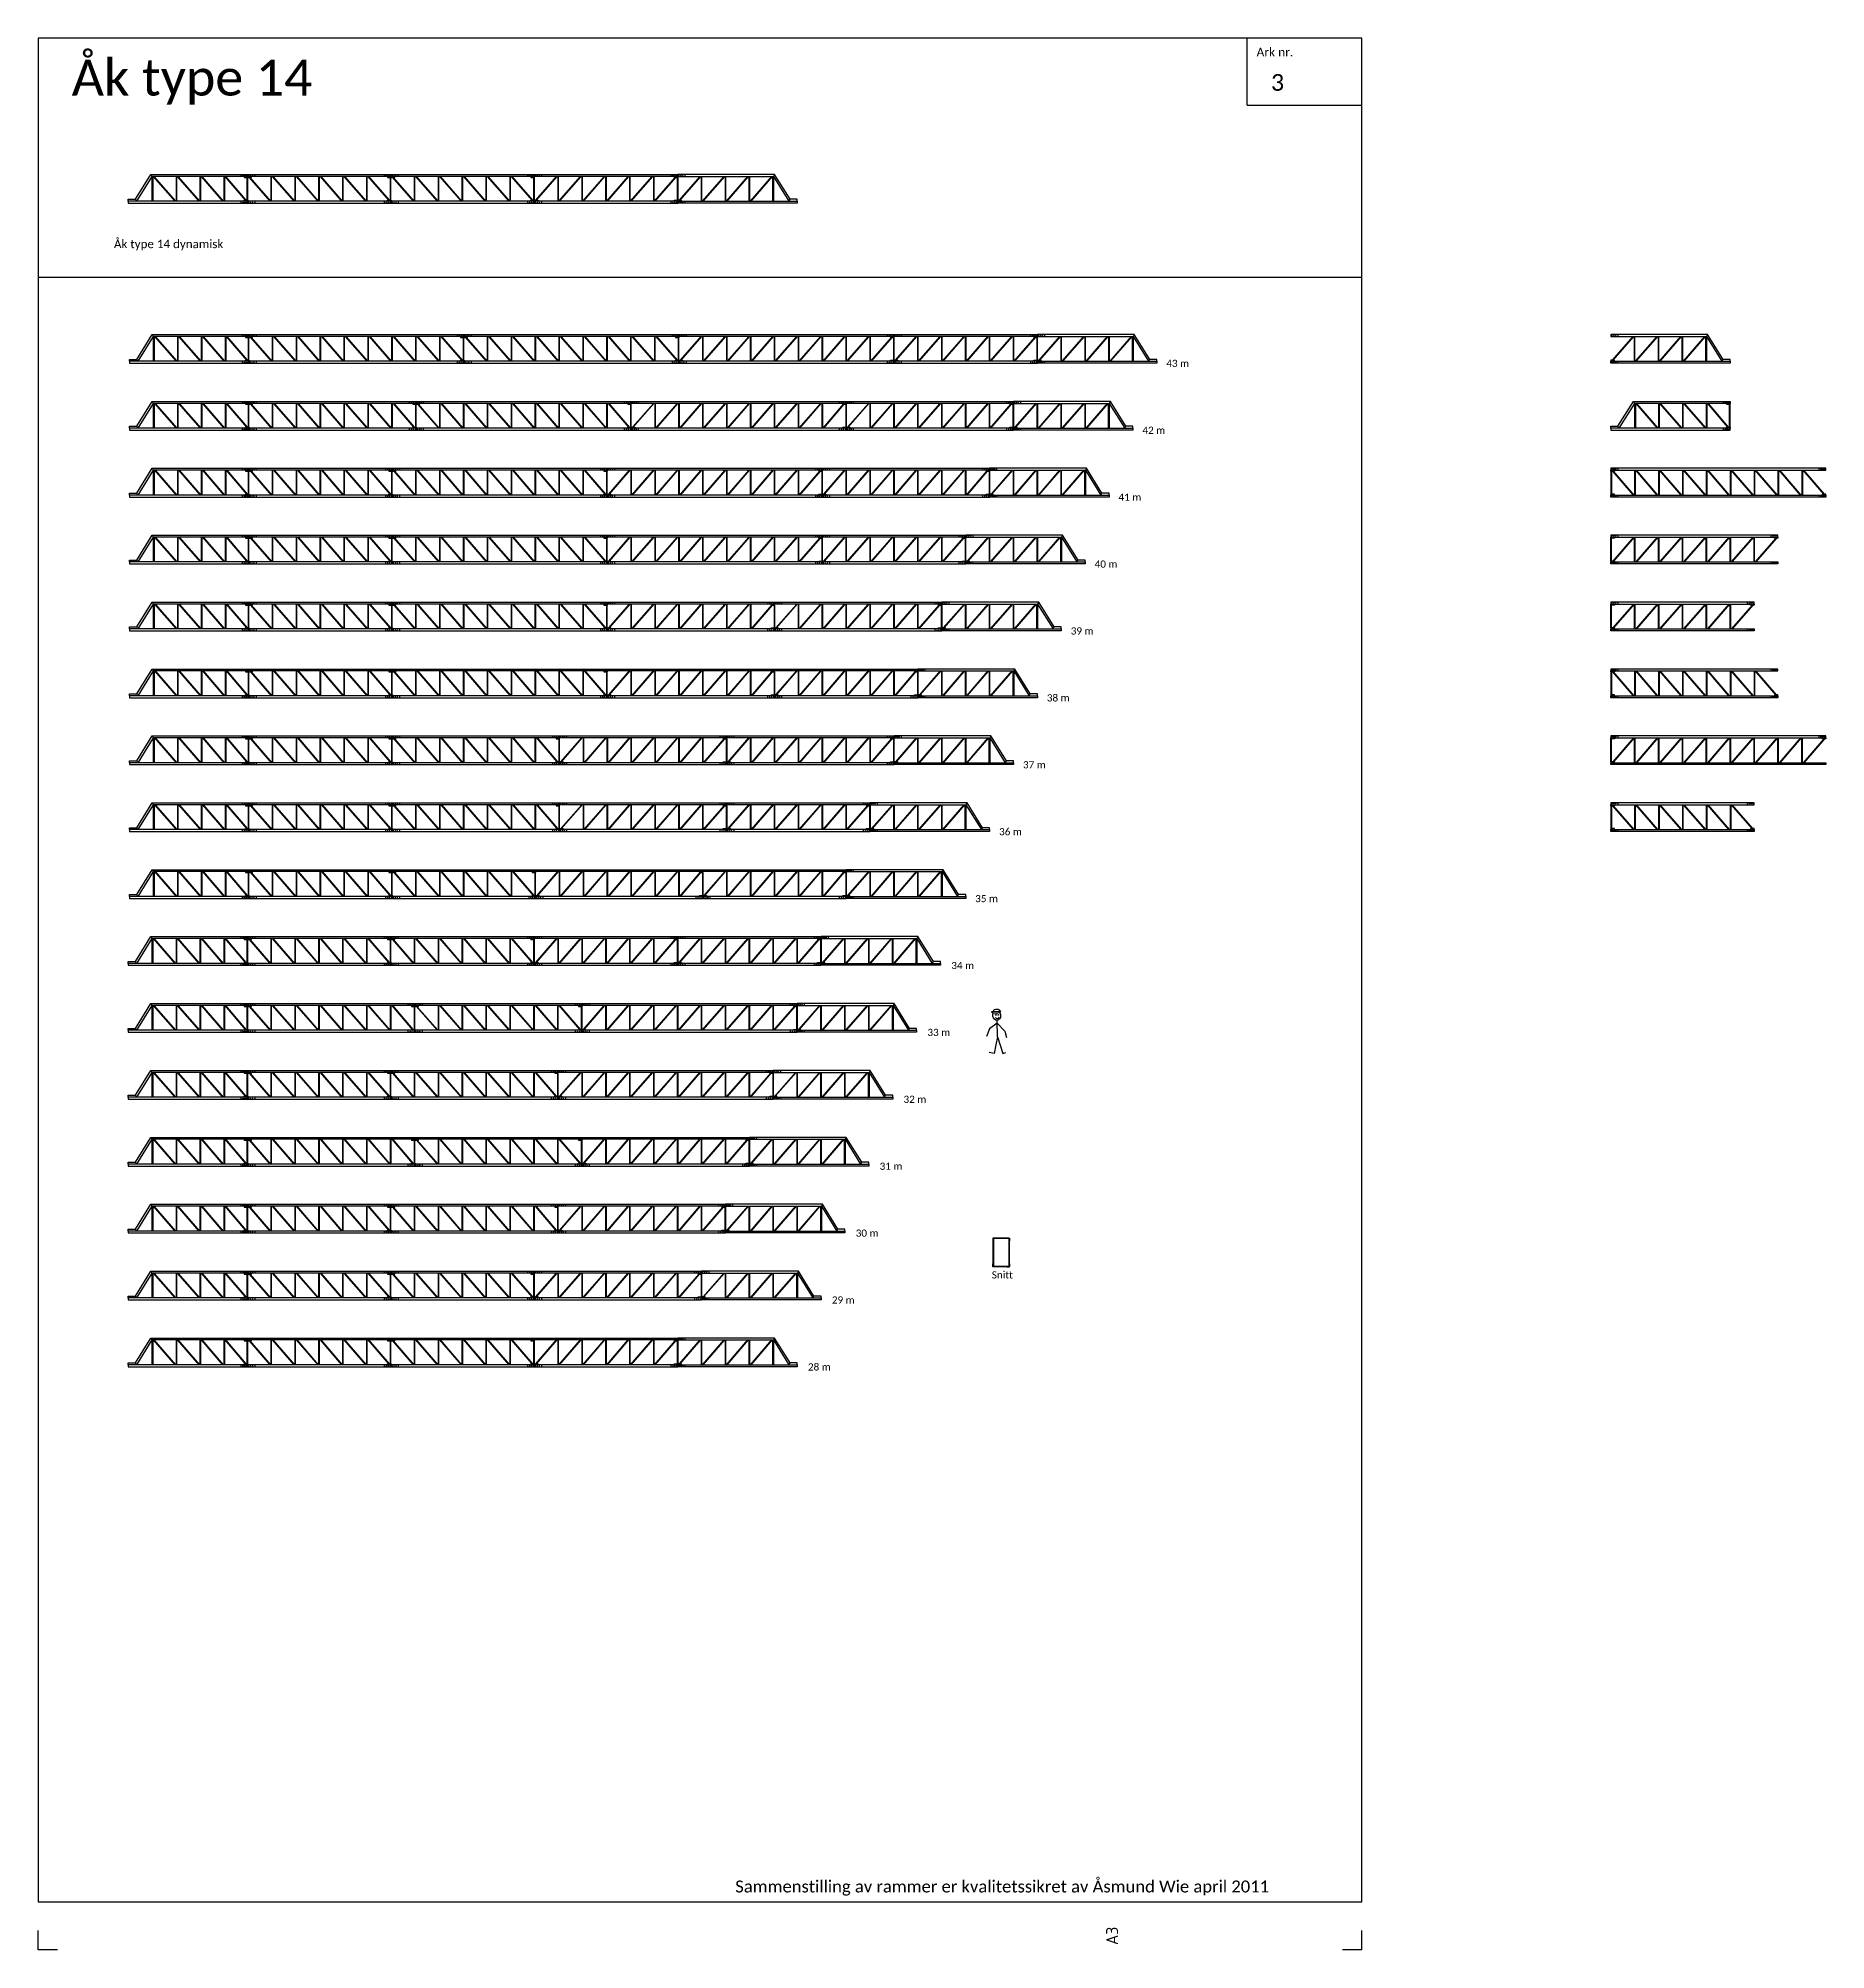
# Model space of a CAD drawing. Header units: millimetres. Extents: x -44600 to 136826, y -2000 to 78000.
# Drawn here: x 62000 to 136826, y -2000 to 78000 of the extents above; entities that cross this region are included whole.
import ezdxf

# ---------------------------------------------------------------- set-up
doc = ezdxf.new("R2010")
doc.units = ezdxf.units.MM
for name, color, linetype in [('JBT_KL aak', 4, 'Continuous'), ('RAMME', 5, 'Continuous'), ('RAMME TEKST', 7, 'Continuous'), ('åkramme', 7, 'Continuous')]:
    doc.layers.add(name, color=color, linetype=linetype)
doc.layers.add('Rammeformat nonplot', color=7, linetype='Continuous', plot=False)
doc.styles.add('Calibri', font='calibri.ttf')
doc.styles.add('ISO25', font='iso3098.shx', dxfattribs={"height": 2.5})

# ---------------------------------------------------------------- blocks, each defined once
blk = doc.blocks.new('Modul 1')
for p, q in [((927, 1121), (57, 120)), ((953, 1120), (84, 120)), ((294, 1200), (294, 1120)), ((978, 1120), (978, 80)), ((1000, 1120), (1000, 80)), ((1926, 1120), (1025, 80)), ((1953, 1120), (1052, 80)), ((1978, 1120), (1978, 80)), ((2000, 1120), (2000, 80)), ((2926, 1120), (2025, 80)), ((2953, 1120), (2052, 80)), ((2978, 1120), (2978, 80)), ((3000, 1120), (3000, 80)), ((3926, 1120), (3025, 80)), ((3953, 1120), (3052, 80)), ((3968, 1120), (3968, 80)), ((3978, 1120), (3978, 80)), ((3988, 1120), (3988, 80)), ((3990, 1120), (3990, 80)), ((4000, 1120), (4000, 80)), ((4054, 1200), (4010, 1120)), ((4010, 1120), (4010, 80)), ((294, 80), (294, 0)), ((4656, 80), (4700, 160))]:
    blk.add_line(p, q)
for points in [[(0, 1120), (4010, 1120), (4656, 80), (4700, 80), (5000, 80), (5000, 160), (4700, 160), (4054, 1200), (0, 1200)], [(150, 80), (150, 120), (0, 120), (0, 80)], [(0, 80), (5000, 80), (5000, 0), (0, 0)]]:
    blk.add_lwpolyline(points, close=True)
for centre in [(43, 1165), (123, 1165), (203, 1165), (43, 35), (123, 35), (203, 35)]:
    blk.add_circle(centre, 11)
blk = doc.blocks.new('Modul 2')
for p, q in [((946, 1200), (990, 1120)), ((990, 1120), (990, 80)), ((1000, 1120), (1000, 80)), ((1010, 1120), (1010, 80)), ((1012, 1120), (1012, 80)), ((1022, 1120), (1022, 80)), ((1032, 1120), (1032, 80)), ((1047, 1120), (1948, 80)), ((1074, 1120), (1975, 80)), ((2000, 1120), (2000, 80)), ((2022, 1120), (2022, 80)), ((2047, 1120), (2948, 80)), ((2074, 1120), (2975, 80)), ((3000, 1120), (3000, 80)), ((3022, 1120), (3022, 80)), ((3047, 1120), (3948, 80)), ((3074, 1120), (3975, 80)), ((4000, 1120), (4000, 80)), ((4022, 1120), (4022, 80)), ((4046, 1120), (4891, 120)), ((4073, 1120), (4917, 120)), ((4706, 1200), (4706, 1120)), ((4975, 120), (4975, 1080)), ((4997, 120), (4997, 1080)), ((344, 80), (300, 160)), ((4706, 80), (4706, 0))]:
    blk.add_line(p, q)
for points in [[(5000, 1120), (990, 1120), (344, 80), (300, 80), (0, 80), (0, 160), (300, 160), (946, 1200), (5000, 1200)], [(4850, 1120), (4850, 1080), (5000, 1080), (5000, 1120)], [(5000, 80), (0, 80), (0, 0), (5000, 0)], [(4850, 80), (4850, 120), (5000, 120), (5000, 80)]]:
    blk.add_lwpolyline(points, close=True)
for centre in [(4797, 1165), (4877, 1165), (4957, 1165), (4797, 35), (4877, 35), (4957, 35)]:
    blk.add_circle(centre, 11)
blk = doc.blocks.new('Modul 5')
for p, q in [((4, 120), (4, 1080)), ((24, 120), (24, 1080)), ((947, 1120), (85, 120)), ((974, 1120), (111, 120)), ((294, 1200), (294, 1120)), ((1000, 80), (1000, 1120)), ((1020, 80), (1020, 1120)), ((1947, 1120), (1046, 80)), ((1974, 1120), (1073, 80)), ((2000, 80), (2000, 1120)), ((2020, 80), (2020, 1120)), ((2947, 1120), (2046, 80)), ((2974, 1120), (2073, 80)), ((3000, 80), (3000, 1120)), ((3020, 80), (3020, 1120)), ((3947, 1120), (3046, 80)), ((3974, 1120), (3073, 80)), ((4000, 80), (4000, 1120)), ((4020, 80), (4020, 1120)), ((4947, 1120), (4046, 80)), ((4974, 1120), (4073, 80)), ((5000, 80), (5000, 1120)), ((5020, 80), (5020, 1120)), ((5916, 1080), (5050, 80)), ((5943, 1080), (5077, 80)), ((5706, 1200), (5706, 1120)), ((294, 80), (294, 0)), ((5706, 80), (5706, 0))]:
    blk.add_line(p, q)
for points in [[(5357, 1200), (0, 1200), (0, 1120)], [(0, 1120), (5357, 1120)], [(5357, 1120), (6000, 1120), (6000, 1200), (5357, 1200)], [(0, 80), (5357, 80)], [(5357, 0), (0, 0), (0, 80)], [(5357, 80), (6000, 80), (6000, 0), (5357, 0)]]:
    blk.add_lwpolyline(points)
for points in [[(150, 1120), (150, 1080), (0, 1080), (0, 1120)], [(6000, 1120), (6000, 1080), (5850, 1080), (5850, 1120)], [(150, 80), (150, 120), (0, 120), (0, 80)]]:
    blk.add_lwpolyline(points, close=True)
for centre in [(43, 1165), (123, 1165), (203, 1165), (5797, 1165), (5877, 1165), (5957, 1165), (43, 35), (123, 35), (203, 35), (5797, 35), (5877, 35), (5957, 35)]:
    blk.add_circle(centre, 11)
blk = doc.blocks.new('Modul 8')
for p, q in [((4, 1080), (4, 120)), ((24, 1080), (24, 120)), ((947, 80), (85, 1080)), ((974, 80), (111, 1080)), ((294, 1200), (294, 1120)), ((1000, 1120), (1000, 80)), ((1020, 1120), (1020, 80)), ((1947, 80), (1046, 1120)), ((1974, 80), (1073, 1120)), ((2000, 1120), (2000, 80)), ((2020, 1120), (2020, 80)), ((2947, 80), (2046, 1120)), ((2974, 80), (2073, 1120)), ((3000, 1120), (3000, 80)), ((3020, 1120), (3020, 80)), ((3947, 80), (3046, 1120)), ((3974, 80), (3073, 1120)), ((4000, 1120), (4000, 80)), ((4020, 1120), (4020, 80)), ((4947, 80), (4046, 1120)), ((4974, 80), (4073, 1120)), ((5000, 1120), (5000, 80)), ((5020, 1120), (5020, 80)), ((5916, 120), (5050, 1120)), ((5943, 120), (5077, 1120)), ((5706, 1200), (5706, 1120)), ((294, 80), (294, 0)), ((5706, 80), (5706, 0))]:
    blk.add_line(p, q)
for points in [[(5357, 1200), (0, 1200), (0, 1120)], [(0, 1120), (5357, 1120)], [(5357, 1120), (6000, 1120), (6000, 1200), (5357, 1200)], [(0, 80), (5357, 80)], [(5357, 0), (0, 0), (0, 80)], [(5357, 80), (6000, 80), (6000, 0), (5357, 0)]]:
    blk.add_lwpolyline(points)
for points in [[(150, 1120), (150, 1080), (0, 1080), (0, 1120)], [(150, 80), (150, 120), (0, 120), (0, 80)], [(6000, 80), (6000, 120), (5850, 120), (5850, 80)]]:
    blk.add_lwpolyline(points, close=True)
for centre in [(43, 1165), (123, 1165), (203, 1165), (5797, 1165), (5877, 1165), (5957, 1165), (43, 35), (123, 35), (203, 35), (5797, 35), (5877, 35), (5957, 35)]:
    blk.add_circle(centre, 11)
blk = doc.blocks.new('Åk 14 lengde 28 meter')
at = {"layer": 'JBT_KL aak'}
for name, p in [('Modul 2', (0, 0)), ('Modul 1', (23000, 0))]:
    blk.add_blockref(name, p, dxfattribs=at)
at = {"layer": 'JBT_KL aak', "xscale": -1}
for name, p in [('Modul 5', (11000, 0)), ('Modul 5', (17000, 0)), ('Modul 8', (23000, 0))]:
    blk.add_blockref(name, p, dxfattribs=at)
blk = doc.blocks.new('Modul 6')
at = {"layer": 'åkramme', "color": 0}
for p, q in [((4, 1080), (4, 120)), ((24, 1080), (24, 120)), ((947, 80), (85, 1080)), ((974, 80), (111, 1080)), ((294, 1200), (294, 1120)), ((1000, 1120), (1000, 80)), ((1020, 1120), (1020, 80)), ((1947, 80), (1046, 1120)), ((1974, 80), (1073, 1120)), ((2000, 1120), (2000, 80)), ((2020, 1120), (2020, 80)), ((2947, 80), (2046, 1120)), ((2974, 80), (2073, 1120)), ((3000, 1120), (3000, 80)), ((3020, 1120), (3020, 80)), ((3947, 80), (3046, 1120)), ((3974, 80), (3073, 1120)), ((4000, 1120), (4000, 80)), ((4020, 1120), (4020, 80)), ((4947, 80), (4046, 1120)), ((4974, 80), (4073, 1120)), ((5000, 1120), (5000, 80)), ((5020, 1120), (5020, 80)), ((5947, 80), (5046, 1120)), ((5974, 80), (5073, 1120)), ((6000, 1120), (6000, 80)), ((6020, 1120), (6020, 80)), ((6916, 120), (6050, 1120)), ((6943, 120), (6077, 1120)), ((6706, 1200), (6706, 1120)), ((294, 80), (294, 0)), ((6706, 80), (6706, 0))]:
    blk.add_line(p, q, dxfattribs=at)
for points in [[(6357, 1200), (0, 1200), (0, 1120)], [(0, 1120), (3080, 1120)], [(3080, 1120), (6357, 1120)], [(6357, 1120), (7000, 1120), (7000, 1200), (6357, 1200)], [(0, 80), (3618, 80)], [(6357, 0), (0, 0), (0, 80)], [(3618, 80), (6357, 80)], [(6357, 80), (7000, 80), (7000, 0), (6357, 0)]]:
    blk.add_lwpolyline(points, dxfattribs=at)
for points in [[(150, 1120), (150, 1080), (0, 1080), (0, 1120)], [(150, 80), (150, 120), (0, 120), (0, 80)], [(7000, 80), (7000, 120), (6850, 120), (6850, 80)]]:
    blk.add_lwpolyline(points, close=True, dxfattribs=at)
for centre in [(43, 1165), (123, 1165), (203, 1165), (6797, 1165), (6877, 1165), (6957, 1165), (43, 35), (123, 35), (203, 35), (6797, 35), (6877, 35), (6957, 35)]:
    blk.add_circle(centre, 11, dxfattribs=at)
blk = doc.blocks.new('Åk 14 lengde 29 meter')
at = {"layer": 'JBT_KL aak'}
for name, p in [('Modul 2', (0, 0)), ('Modul 1', (24000, 0))]:
    blk.add_blockref(name, p, dxfattribs=at)
at = {"layer": 'JBT_KL aak', "xscale": -1}
for name, p in [('Modul 5', (11000, 0)), ('Modul 5', (17000, 0)), ('Modul 6', (24000, 0))]:
    blk.add_blockref(name, p, dxfattribs=at)
blk = doc.blocks.new('Modul 4')
for p, q in [((4, 120), (4, 1080)), ((24, 120), (24, 1080)), ((947, 1120), (85, 120)), ((974, 1120), (111, 120)), ((294, 1200), (294, 1120)), ((1000, 80), (1000, 1120)), ((1020, 80), (1020, 1120)), ((1947, 1120), (1046, 80)), ((1974, 1120), (1073, 80)), ((2000, 80), (2000, 1120)), ((2020, 80), (2020, 1120)), ((2947, 1120), (2046, 80)), ((2974, 1120), (2073, 80)), ((3000, 80), (3000, 1120)), ((3020, 80), (3020, 1120)), ((3947, 1120), (3046, 80)), ((3974, 1120), (3073, 80)), ((4000, 80), (4000, 1120)), ((4020, 80), (4020, 1120)), ((4947, 1120), (4046, 80)), ((4974, 1120), (4073, 80)), ((5000, 80), (5000, 1120)), ((5020, 80), (5020, 1120)), ((5947, 1120), (5046, 80)), ((5974, 1120), (5073, 80)), ((6000, 80), (6000, 1120)), ((6020, 80), (6020, 1120)), ((6916, 1080), (6050, 80)), ((6943, 1080), (6077, 80)), ((6706, 1200), (6706, 1120)), ((294, 80), (294, 0)), ((6706, 80), (6706, 0))]:
    blk.add_line(p, q)
for points in [[(6357, 1200), (0, 1200), (0, 1120)], [(0, 1120), (3618, 1120)], [(3618, 1120), (6357, 1120)], [(6357, 1120), (7000, 1120), (7000, 1200), (6357, 1200)], [(0, 80), (3080, 80)], [(6357, 0), (0, 0), (0, 80)], [(3080, 80), (6357, 80)], [(6357, 80), (7000, 80), (7000, 0), (6357, 0)]]:
    blk.add_lwpolyline(points)
for points in [[(150, 1120), (150, 1080), (0, 1080), (0, 1120)], [(7000, 1120), (7000, 1080), (6850, 1080), (6850, 1120)], [(150, 80), (150, 120), (0, 120), (0, 80)]]:
    blk.add_lwpolyline(points, close=True)
for centre in [(43, 1165), (123, 1165), (203, 1165), (6797, 1165), (6877, 1165), (6957, 1165), (43, 35), (123, 35), (203, 35), (6797, 35), (6877, 35), (6957, 35)]:
    blk.add_circle(centre, 11)
blk = doc.blocks.new('Åk 14 lengde 30 meter')
at = {"layer": 'JBT_KL aak'}
for name, p in [('Modul 2', (0, 0)), ('Modul 1', (25000, 0))]:
    blk.add_blockref(name, p, dxfattribs=at)
at = {"layer": 'JBT_KL aak', "xscale": -1}
for name, p in [('Modul 5', (11000, 0)), ('Modul 4', (18000, 0)), ('Modul 6', (25000, 0))]:
    blk.add_blockref(name, p, dxfattribs=at)
blk = doc.blocks.new('Åk 14 lengde 31 meter')
at = {"layer": 'JBT_KL aak'}
for name, p in [('Modul 2', (0, 0)), ('Modul 1', (26000, 0))]:
    blk.add_blockref(name, p, dxfattribs=at)
at = {"layer": 'JBT_KL aak', "xscale": -1}
for name, p in [('Modul 4', (12000, 0)), ('Modul 4', (19000, 0)), ('Modul 6', (26000, 0))]:
    blk.add_blockref(name, p, dxfattribs=at)
blk = doc.blocks.new('Modul 3')
at = {"layer": 'åkramme', "color": 0, "linetype": 'ByBlock'}
for p, q in [((4, 1080), (4, 120)), ((24, 1080), (24, 120)), ((947, 80), (85, 1080)), ((974, 80), (111, 1080)), ((294, 1200), (294, 1120)), ((1000, 1120), (1000, 80)), ((1020, 1120), (1020, 80)), ((1947, 80), (1046, 1120)), ((1974, 80), (1073, 1120)), ((2000, 1120), (2000, 80)), ((2020, 1120), (2020, 80)), ((2947, 80), (2046, 1120)), ((2974, 80), (2073, 1120)), ((3000, 1120), (3000, 80)), ((3020, 1120), (3020, 80)), ((3947, 80), (3046, 1120)), ((3974, 80), (3073, 1120)), ((4000, 1120), (4000, 80)), ((4020, 1120), (4020, 80)), ((4947, 80), (4046, 1120)), ((4974, 80), (4073, 1120)), ((5000, 1120), (5000, 80)), ((5020, 1120), (5020, 80)), ((5947, 80), (5046, 1120)), ((5974, 80), (5073, 1120)), ((6000, 1120), (6000, 80)), ((6020, 1120), (6020, 80)), ((6947, 80), (6046, 1120)), ((6974, 80), (6073, 1120)), ((7000, 1120), (7000, 80)), ((7020, 1120), (7020, 80)), ((7947, 80), (7046, 1120)), ((7974, 80), (7073, 1120)), ((8000, 1120), (8000, 80)), ((8020, 1120), (8020, 80)), ((8916, 120), (8050, 1120)), ((8943, 120), (8077, 1120)), ((8706, 1200), (8706, 1120)), ((294, 80), (294, 0)), ((8706, 80), (8706, 0))]:
    blk.add_line(p, q, dxfattribs=at)
for points in [[(8357, 1200), (0, 1200), (0, 1120)], [(0, 1120), (2073, 1120)], [(2073, 1120), (8357, 1120)], [(8357, 1120), (9000, 1120), (9000, 1200), (8357, 1200)], [(0, 80), (4381, 80)], [(8357, 0), (0, 0), (0, 80)], [(4381, 80), (8357, 80)], [(8357, 80), (9000, 80), (9000, 0), (8357, 0)]]:
    blk.add_lwpolyline(points, dxfattribs=at)
for points in [[(150, 1120), (150, 1080), (0, 1080), (0, 1120)], [(150, 80), (150, 120), (0, 120), (0, 80)], [(9000, 80), (9000, 120), (8850, 120), (8850, 80)]]:
    blk.add_lwpolyline(points, close=True, dxfattribs=at)
for centre in [(43, 1165), (123, 1165), (203, 1165), (8797, 1165), (8877, 1165), (8957, 1165), (43, 35), (123, 35), (203, 35), (8797, 35), (8877, 35), (8957, 35)]:
    blk.add_circle(centre, 11, dxfattribs=at)
blk = doc.blocks.new('Åk 14 lengde 32 meter')
at = {"layer": 'JBT_KL aak'}
for name, p in [('Modul 2', (0, 0)), ('Modul 1', (27000, 0))]:
    blk.add_blockref(name, p, dxfattribs=at)
at = {"layer": 'JBT_KL aak', "xscale": -1}
for name, p in [('Modul 5', (11000, 0)), ('Modul 4', (18000, 0)), ('Modul 3', (27000, 0))]:
    blk.add_blockref(name, p, dxfattribs=at)
blk = doc.blocks.new('Åk 14 lengde 33 meter')
at = {"layer": 'JBT_KL aak'}
for name, p in [('Modul 2', (0, 0)), ('Modul 1', (28000, 0))]:
    blk.add_blockref(name, p, dxfattribs=at)
at = {"layer": 'JBT_KL aak', "xscale": -1}
for name, p in [('Modul 4', (12000, 0)), ('Modul 4', (19000, 0)), ('Modul 3', (28000, 0))]:
    blk.add_blockref(name, p, dxfattribs=at)
blk = doc.blocks.new('Åk 14 lengde 34 meter')
at = {"layer": 'JBT_KL aak'}
for name, p in [('Modul 2', (0, 0)), ('Modul 1', (29000, 0))]:
    blk.add_blockref(name, p, dxfattribs=at)
at = {"layer": 'JBT_KL aak', "xscale": -1}
for name, p in [('Modul 5', (11000, 0)), ('Modul 5', (17000, 0)), ('Modul 8', (23000, 0)), ('Modul 8', (29000, 0))]:
    blk.add_blockref(name, p, dxfattribs=at)
blk = doc.blocks.new('Åk 14 lengde 35 meter')
at = {"layer": 'JBT_KL aak'}
for name, p in [('Modul 2', (0, 0)), ('Modul 1', (30000, 0))]:
    blk.add_blockref(name, p, dxfattribs=at)
at = {"layer": 'JBT_KL aak', "xscale": -1}
for name, p in [('Modul 5', (11000, 0)), ('Modul 5', (17000, 0)), ('Modul 6', (24000, 0)), ('Modul 8', (30000, 0))]:
    blk.add_blockref(name, p, dxfattribs=at)
blk = doc.blocks.new('Åk 14 lengde 36 meter')
at = {"layer": 'JBT_KL aak'}
for name, p in [('Modul 2', (0, 0)), ('Modul 1', (31000, 0))]:
    blk.add_blockref(name, p, dxfattribs=at)
at = {"layer": 'JBT_KL aak', "xscale": -1}
for name, p in [('Modul 5', (11000, 0)), ('Modul 4', (18000, 0)), ('Modul 6', (25000, 0)), ('Modul 8', (31000, 0))]:
    blk.add_blockref(name, p, dxfattribs=at)
blk = doc.blocks.new('Åk 14 lengde 37 meter')
at = {"layer": 'JBT_KL aak'}
for name, p in [('Modul 2', (0, 0)), ('Modul 1', (32000, 0))]:
    blk.add_blockref(name, p, dxfattribs=at)
at = {"layer": 'JBT_KL aak', "xscale": -1}
for name, p in [('Modul 5', (11000, 0)), ('Modul 4', (18000, 0)), ('Modul 6', (25000, 0)), ('Modul 6', (32000, 0))]:
    blk.add_blockref(name, p, dxfattribs=at)
blk = doc.blocks.new('Modul 7')
for p, q in [((4, 120), (4, 1080)), ((24, 120), (24, 1080)), ((947, 1120), (85, 120)), ((974, 1120), (111, 120)), ((294, 1200), (294, 1120)), ((1000, 80), (1000, 1120)), ((1020, 80), (1020, 1120)), ((1947, 1120), (1046, 80)), ((1974, 1120), (1073, 80)), ((2000, 80), (2000, 1120)), ((2020, 80), (2020, 1120)), ((2947, 1120), (2046, 80)), ((2974, 1120), (2073, 80)), ((3000, 80), (3000, 1120)), ((3020, 80), (3020, 1120)), ((3947, 1120), (3046, 80)), ((3974, 1120), (3073, 80)), ((4000, 80), (4000, 1120)), ((4020, 80), (4020, 1120)), ((4947, 1120), (4046, 80)), ((4974, 1120), (4073, 80)), ((5000, 80), (5000, 1120)), ((5020, 80), (5020, 1120)), ((5947, 1120), (5046, 80)), ((5974, 1120), (5073, 80)), ((6000, 80), (6000, 1120)), ((6020, 80), (6020, 1120)), ((6947, 1120), (6046, 80)), ((6974, 1120), (6073, 80)), ((7000, 80), (7000, 1120)), ((7020, 80), (7020, 1120)), ((7947, 1120), (7046, 80)), ((7974, 1120), (7073, 80)), ((8000, 80), (8000, 1120)), ((8020, 80), (8020, 1120)), ((8916, 1080), (8050, 80)), ((8943, 1080), (8077, 80)), ((8706, 1200), (8706, 1120)), ((294, 80), (294, 0)), ((8706, 80), (8706, 0))]:
    blk.add_line(p, q)
for points in [[(8357, 1200), (0, 1200), (0, 1120)], [(0, 1120), (4381, 1120)], [(4381, 1120), (8357, 1120)], [(8357, 1120), (9000, 1120), (9000, 1200), (8357, 1200)], [(0, 80), (2073, 80)], [(8357, 0), (0, 0), (0, 80)], [(2073, 80), (8357, 80)], [(8357, 80), (9000, 80), (9000, 0), (8357, 0)]]:
    blk.add_lwpolyline(points)
for points in [[(150, 1120), (150, 1080), (0, 1080), (0, 1120)], [(9000, 1120), (9000, 1080), (8850, 1080), (8850, 1120)], [(150, 80), (150, 120), (0, 120), (0, 80)]]:
    blk.add_lwpolyline(points, close=True)
for centre in [(43, 1165), (123, 1165), (203, 1165), (8797, 1165), (8877, 1165), (8957, 1165), (43, 35), (123, 35), (203, 35), (8797, 35), (8877, 35), (8957, 35)]:
    blk.add_circle(centre, 11)
blk = doc.blocks.new('Åk 14 lengde 38 meter')
at = {"layer": 'JBT_KL aak'}
for name, p in [('Modul 2', (0, 0)), ('Modul 1', (33000, 0))]:
    blk.add_blockref(name, p, dxfattribs=at)
at = {"layer": 'JBT_KL aak', "xscale": -1}
for name, p in [('Modul 5', (11000, 0)), ('Modul 7', (20000, 0)), ('Modul 6', (27000, 0)), ('Modul 8', (33000, 0))]:
    blk.add_blockref(name, p, dxfattribs=at)
blk = doc.blocks.new('Åk 14 lengde 39 meter')
at = {"layer": 'JBT_KL aak'}
for name, p in [('Modul 2', (0, 0)), ('Modul 1', (34000, 0))]:
    blk.add_blockref(name, p, dxfattribs=at)
at = {"layer": 'JBT_KL aak', "xscale": -1}
for name, p in [('Modul 5', (11000, 0)), ('Modul 7', (20000, 0)), ('Modul 6', (27000, 0)), ('Modul 6', (34000, 0))]:
    blk.add_blockref(name, p, dxfattribs=at)
blk = doc.blocks.new('Åk 14 lengde 40 meter')
at = {"layer": 'JBT_KL aak'}
for name, p in [('Modul 2', (0, 0)), ('Modul 1', (35000, 0))]:
    blk.add_blockref(name, p, dxfattribs=at)
at = {"layer": 'JBT_KL aak', "xscale": -1}
for name, p in [('Modul 5', (11000, 0)), ('Modul 7', (20000, 0)), ('Modul 3', (29000, 0)), ('Modul 8', (35000, 0))]:
    blk.add_blockref(name, p, dxfattribs=at)
blk = doc.blocks.new('Åk 14 lengde 41 meter')
at = {"layer": 'JBT_KL aak'}
for name, p in [('Modul 2', (0, 0)), ('Modul 1', (36000, 0))]:
    blk.add_blockref(name, p, dxfattribs=at)
at = {"layer": 'JBT_KL aak', "xscale": -1}
for name, p in [('Modul 5', (11000, 0)), ('Modul 7', (20000, 0)), ('Modul 3', (29000, 0)), ('Modul 6', (36000, 0))]:
    blk.add_blockref(name, p, dxfattribs=at)
blk = doc.blocks.new('Åk 14 lengde 42 meter')
at = {"layer": 'JBT_KL aak'}
for name, p in [('Modul 2', (0, 0)), ('Modul 1', (37000, 0))]:
    blk.add_blockref(name, p, dxfattribs=at)
at = {"layer": 'JBT_KL aak', "xscale": -1}
for name, p in [('Modul 4', (12000, 0)), ('Modul 7', (21000, 0)), ('Modul 3', (30000, 0)), ('Modul 6', (37000, 0))]:
    blk.add_blockref(name, p, dxfattribs=at)
blk = doc.blocks.new('Åk 14 lengde 43 meter')
at = {"layer": 'JBT_KL aak', "linetype": 'ByBlock'}
for name, p in [('Modul 2', (0, 0)), ('Modul 1', (38000, 0))]:
    blk.add_blockref(name, p, dxfattribs=at)
at = {"layer": 'JBT_KL aak', "linetype": 'ByBlock', "xscale": -1}
for name, p in [('Modul 7', (14000, 0)), ('Modul 7', (23000, 0)), ('Modul 3', (32000, 0)), ('Modul 8', (38000, 0))]:
    blk.add_blockref(name, p, dxfattribs=at)
blk = doc.blocks.new('*U53')
at = {"layer": 'JBT_KL aak'}
blk.add_blockref('Åk 14 lengde 28 meter', (0, 0), dxfattribs=at)
blk = doc.blocks.new('*U50')
at = {"color": 4}
for p, q in [((-10, 273), (-10, 277)), ((-10, 277), (-6, 277)), ((-10, 0), (-10, 4)), ((-10, 0), (-6, 0))]:
    blk.add_line(p, q, dxfattribs=at)
blk.add_lwpolyline([(0, 0), (390, 0), (390, 277), (0, 277)], close=True)
at = {"layer": 'Rammeformat nonplot', "style": 'ISO25'}
blk.add_text('A3', height=2.5, dxfattribs=at).set_placement((-9, 51))

msp = doc.modelspace()

# ---------------------------------------------------------------- hatches: boundary and pattern name
at = {"layer": 'JBT_KL aak'}
h = msp.add_hatch(color=4, dxfattribs=at)
h.paths.add_polyline_path([(102067, 37129, 1), (102096, 37129, 1)])
h.paths.add_polyline_path([(102172, 37129, 1), (102202, 37129, 1)])

# ---------------------------------------------------------------- linework, layer by layer
at = {"layer": 'JBT_KL aak', "color": 4}
for p, q in [((101902, 37248), (101930, 37274)), ((101902, 37248), (101979, 37214)), ((101930, 37274), (101986, 37280)), ((101979, 37214), (102095, 37200)), ((101986, 37280), (102002, 37326)), ((102018, 37255), (101986, 37280)), ((102002, 37326), (102012, 37352)), ((102012, 37352), (102092, 37364)), ((102084, 37248), (102018, 37255)), ((102065, 37017), (102095, 36987)), ((102167, 37257), (102084, 37248)), ((102092, 37364), (102194, 37364)), ((102095, 37200), (102249, 37228)), ((102095, 36987), (102130, 36972)), ((102130, 36972), (102167, 36976)), ((102160, 36202), (102142, 36896)), ((102217, 37270), (102167, 37257)), ((102167, 36976), (102195, 36983)), ((102194, 37364), (102215, 37339)), ((102195, 36983), (102203, 37001)), ((102203, 37001), (102212, 37020)), ((102212, 37020), (102218, 37031)), ((102215, 37339), (102236, 37295)), ((102236, 37295), (102217, 37270)), ((102275, 37286), (102236, 37295)), ((102249, 37228), (102300, 37275)), ((102300, 37275), (102275, 37286)), ((101822, 36545), (101689, 36228)), ((102145, 36785), (101822, 36545)), ((102160, 36202), (102081, 35878)), ((102145, 36785), (102466, 36438)), ((102160, 36202), (102266, 35860)), ((102466, 36438), (102528, 36177)), ((102010, 35503), (101804, 35558)), ((102081, 35878), (102010, 35503)), ((102266, 35860), (102376, 35508)), ((102376, 35508), (102510, 35554))]:
    msp.add_line(p, q, dxfattribs=at)
at = {"layer": 'JBT_KL aak'}
for p, q in [((101969, 26635), (101969, 27735)), ((101989, 27735), (101989, 26635)), ((102611, 27777), (102011, 27777)), ((102611, 27761), (102011, 27761)), ((102633, 27735), (102633, 26635)), ((102653, 26635), (102653, 27735)), ((102011, 26609), (102611, 26609)), ((102011, 26593), (102611, 26593)), ((102655, 26593), (102655, 26593))]:
    msp.add_line(p, q, dxfattribs=at)
for points in [[(101961, 27785), (101961, 27705), (101965, 27705, 0.414214), (101969, 27709), (101969, 27767, -0.414214), (101979, 27777), (102037, 27777, 0.414214), (102041, 27781), (102041, 27785)], [(102661, 27785), (102661, 27705), (102657, 27705, -0.414214), (102653, 27709), (102653, 27767, 0.414214), (102643, 27777), (102585, 27777, -0.414214), (102581, 27781), (102581, 27785)], [(101961, 26585), (101961, 26665), (101965, 26665, -0.414214), (101969, 26661), (101969, 26603, 0.414214), (101979, 26593), (102037, 26593, -0.414214), (102041, 26589), (102041, 26585)], [(102661, 26585), (102661, 26665), (102657, 26665, 0.414214), (102653, 26661), (102653, 26603, -0.414214), (102643, 26593), (102585, 26593, 0.414214), (102581, 26589), (102581, 26585)]]:
    msp.add_lwpolyline(points, format="xyb", close=True, dxfattribs=at)
for points in [[(101961, 27705), (101961, 27665), (101969, 27665), (101969, 27705)], [(102041, 27777), (102081, 27777), (102081, 27785), (102041, 27785)], [(102581, 27777), (102541, 27777), (102541, 27785), (102581, 27785)], [(102661, 27705), (102661, 27665), (102653, 27665), (102653, 27705)], [(101961, 26665), (101961, 26705), (101969, 26705), (101969, 26665)], [(102041, 26593), (102081, 26593), (102081, 26585), (102041, 26585)], [(102581, 26593), (102541, 26593), (102541, 26585), (102581, 26585)], [(102661, 26665), (102661, 26705), (102653, 26705), (102653, 26665)]]:
    msp.add_lwpolyline(points, close=True, dxfattribs=at)
at = {"layer": 'JBT_KL aak', "color": 4}
for centre in [(102082, 37129), (102187, 37129)]:
    msp.add_circle(centre, 14.7, dxfattribs=at)
at = {"layer": 'JBT_KL aak'}
for centre, radius, start, end in [((101974, 27729), 8.17, 52.28537, 127.71463), ((101984, 27729), 8.17, 52.28537, 127.71463), ((101984, 27742), 8.17, 232.28537, 307.71463), ((102015, 27773), 6, 138.17215, 221.82785), ((102015, 27765), 6, 138.17215, 221.82785), ((102006, 27773), 6, 318.17215, 41.82785), ((102615, 27773), 6, 138.17215, 221.82785), ((102606, 27773), 6, 318.17215, 41.82785), ((102606, 27765), 6, 318.17215, 41.82785), ((102638, 27729), 8.17, 52.28537, 127.71463), ((102638, 27742), 8.17, 232.28537, 307.71463), ((102648, 27729), 8.17, 52.28537, 127.71463), ((101974, 26642), 8.17, 232.28537, 307.71463), ((101984, 26629), 8.17, 52.28537, 127.71463), ((101984, 26642), 8.17, 232.28537, 307.71463), ((102015, 26605), 6, 138.17215, 221.82785), ((102015, 26597), 6, 138.17215, 221.82785), ((102006, 26597), 6, 318.17215, 41.82785), ((102615, 26597), 6, 138.17215, 221.82785), ((102606, 26605), 6, 318.17215, 41.82785), ((102606, 26597), 6, 318.17215, 41.82785), ((102638, 26629), 8.17, 52.28537, 127.71463), ((102638, 26642), 8.17, 232.28537, 307.71463), ((102648, 26642), 8.17, 232.28537, 307.71463)]:
    msp.add_arc(centre, radius, start, end, dxfattribs=at)
at = {"layer": 'JBT_KL aak', "color": 4, "extrusion": (0, 0, -1)}
msp.add_ellipse((102123, 37104), major_axis=(22, -207), ratio=0.783598, start_param=4.156204, end_param=8.492303, dxfattribs=at)
at = {"layer": 'RAMME'}
for p, q in [((112600, 75200), (112600, 78000)), ((62000, 68000), (117400, 68000))]:
    msp.add_line(p, q, dxfattribs=at)
msp.add_lwpolyline([(112600, 75200), (117400, 75200)], dxfattribs=at)

# ---------------------------------------------------------------- block references
at = {"layer": 'JBT_KL aak'}
for name, p in [('*U53', (65771, 71098)), ('Åk 14 lengde 43 meter', (65826, 64400)), ('Åk 14 lengde 42 meter', (65826, 61600)), ('Åk 14 lengde 41 meter', (65826, 58800)), ('Åk 14 lengde 40 meter', (65826, 56000)), ('Åk 14 lengde 39 meter', (65826, 53200)), ('Åk 14 lengde 38 meter', (65826, 50400)), ('Åk 14 lengde 37 meter', (65826, 47600)), ('Åk 14 lengde 36 meter', (65826, 44800)), ('Åk 14 lengde 35 meter', (65826, 42000)), ('Åk 14 lengde 34 meter', (65771, 39200)), ('Åk 14 lengde 33 meter', (65771, 36400)), ('Åk 14 lengde 32 meter', (65771, 33600)), ('Åk 14 lengde 31 meter', (65771, 30800)), ('Åk 14 lengde 30 meter', (65771, 28000)), ('Åk 14 lengde 29 meter', (65771, 25200)), ('Åk 14 lengde 28 meter', (65771, 22400))]:
    msp.add_blockref(name, p, dxfattribs=at)
at = {"layer": 'RAMME', "xscale": 200, "yscale": 200, "zscale": 200, "rotation": 90}
msp.add_blockref('*U50', (117400, 0), dxfattribs=at)
at = {"layer": 'åkramme'}
for name, p in [('Modul 1', (127826, 64400)), ('Modul 2', (127826, 61600)), ('Modul 3', (127826, 58800)), ('Modul 4', (127826, 56000)), ('Modul 5', (127826, 53200)), ('Modul 6', (127826, 50400)), ('Modul 7', (127826, 47600)), ('Modul 8', (127826, 44800))]:
    msp.add_blockref(name, p, dxfattribs=at)

# ---------------------------------------------------------------- texts
at = {"layer": 'RAMME TEKST', "linetype": 'ByBlock', "style": 'Calibri'}
for s, height, p in [('Ark nr.', 360, (113000, 77240)), ('3', 700, (113600, 75800))]:
    msp.add_text(s, height=height, dxfattribs=at).set_placement(p)
at = {"layer": 'RAMME TEKST', "style": 'Calibri'}
for s, height, p in [('Åk type 14', 1500, (63400, 75600)), ('Åk type 14 dynamisk ', 350, (65169, 69214)), ('43 m', 300, (109220, 64243)), ('42 m', 300, (108220, 61443)), ('41 m', 300, (107220, 58643)), ('40 m', 300, (106220, 55843)), ('39 m', 300, (105220, 53043)), ('38 m', 300, (104220, 50243)), ('37 m', 300, (103220, 47443)), ('36 m', 300, (102220, 44643)), ('35 m', 300, (101220, 41843)), ('34 m', 300, (100220, 39043)), ('33 m', 300, (99220, 36243)), ('32 m', 300, (98220, 33443)), ('31 m', 300, (97220, 30643)), ('30 m', 300, (96220, 27843)), ('Snitt', 300, (101916, 26095)), ('29 m', 300, (95220, 25043)), ('28 m', 300, (94220, 22243)), ('Sammenstilling av rammer er kvalitetssikret av Åsmund Wie april 2011', 500, (91178, 398))]:
    msp.add_text(s, height=height, dxfattribs=at).set_placement(p)

doc.saveas('drawing.dxf')
